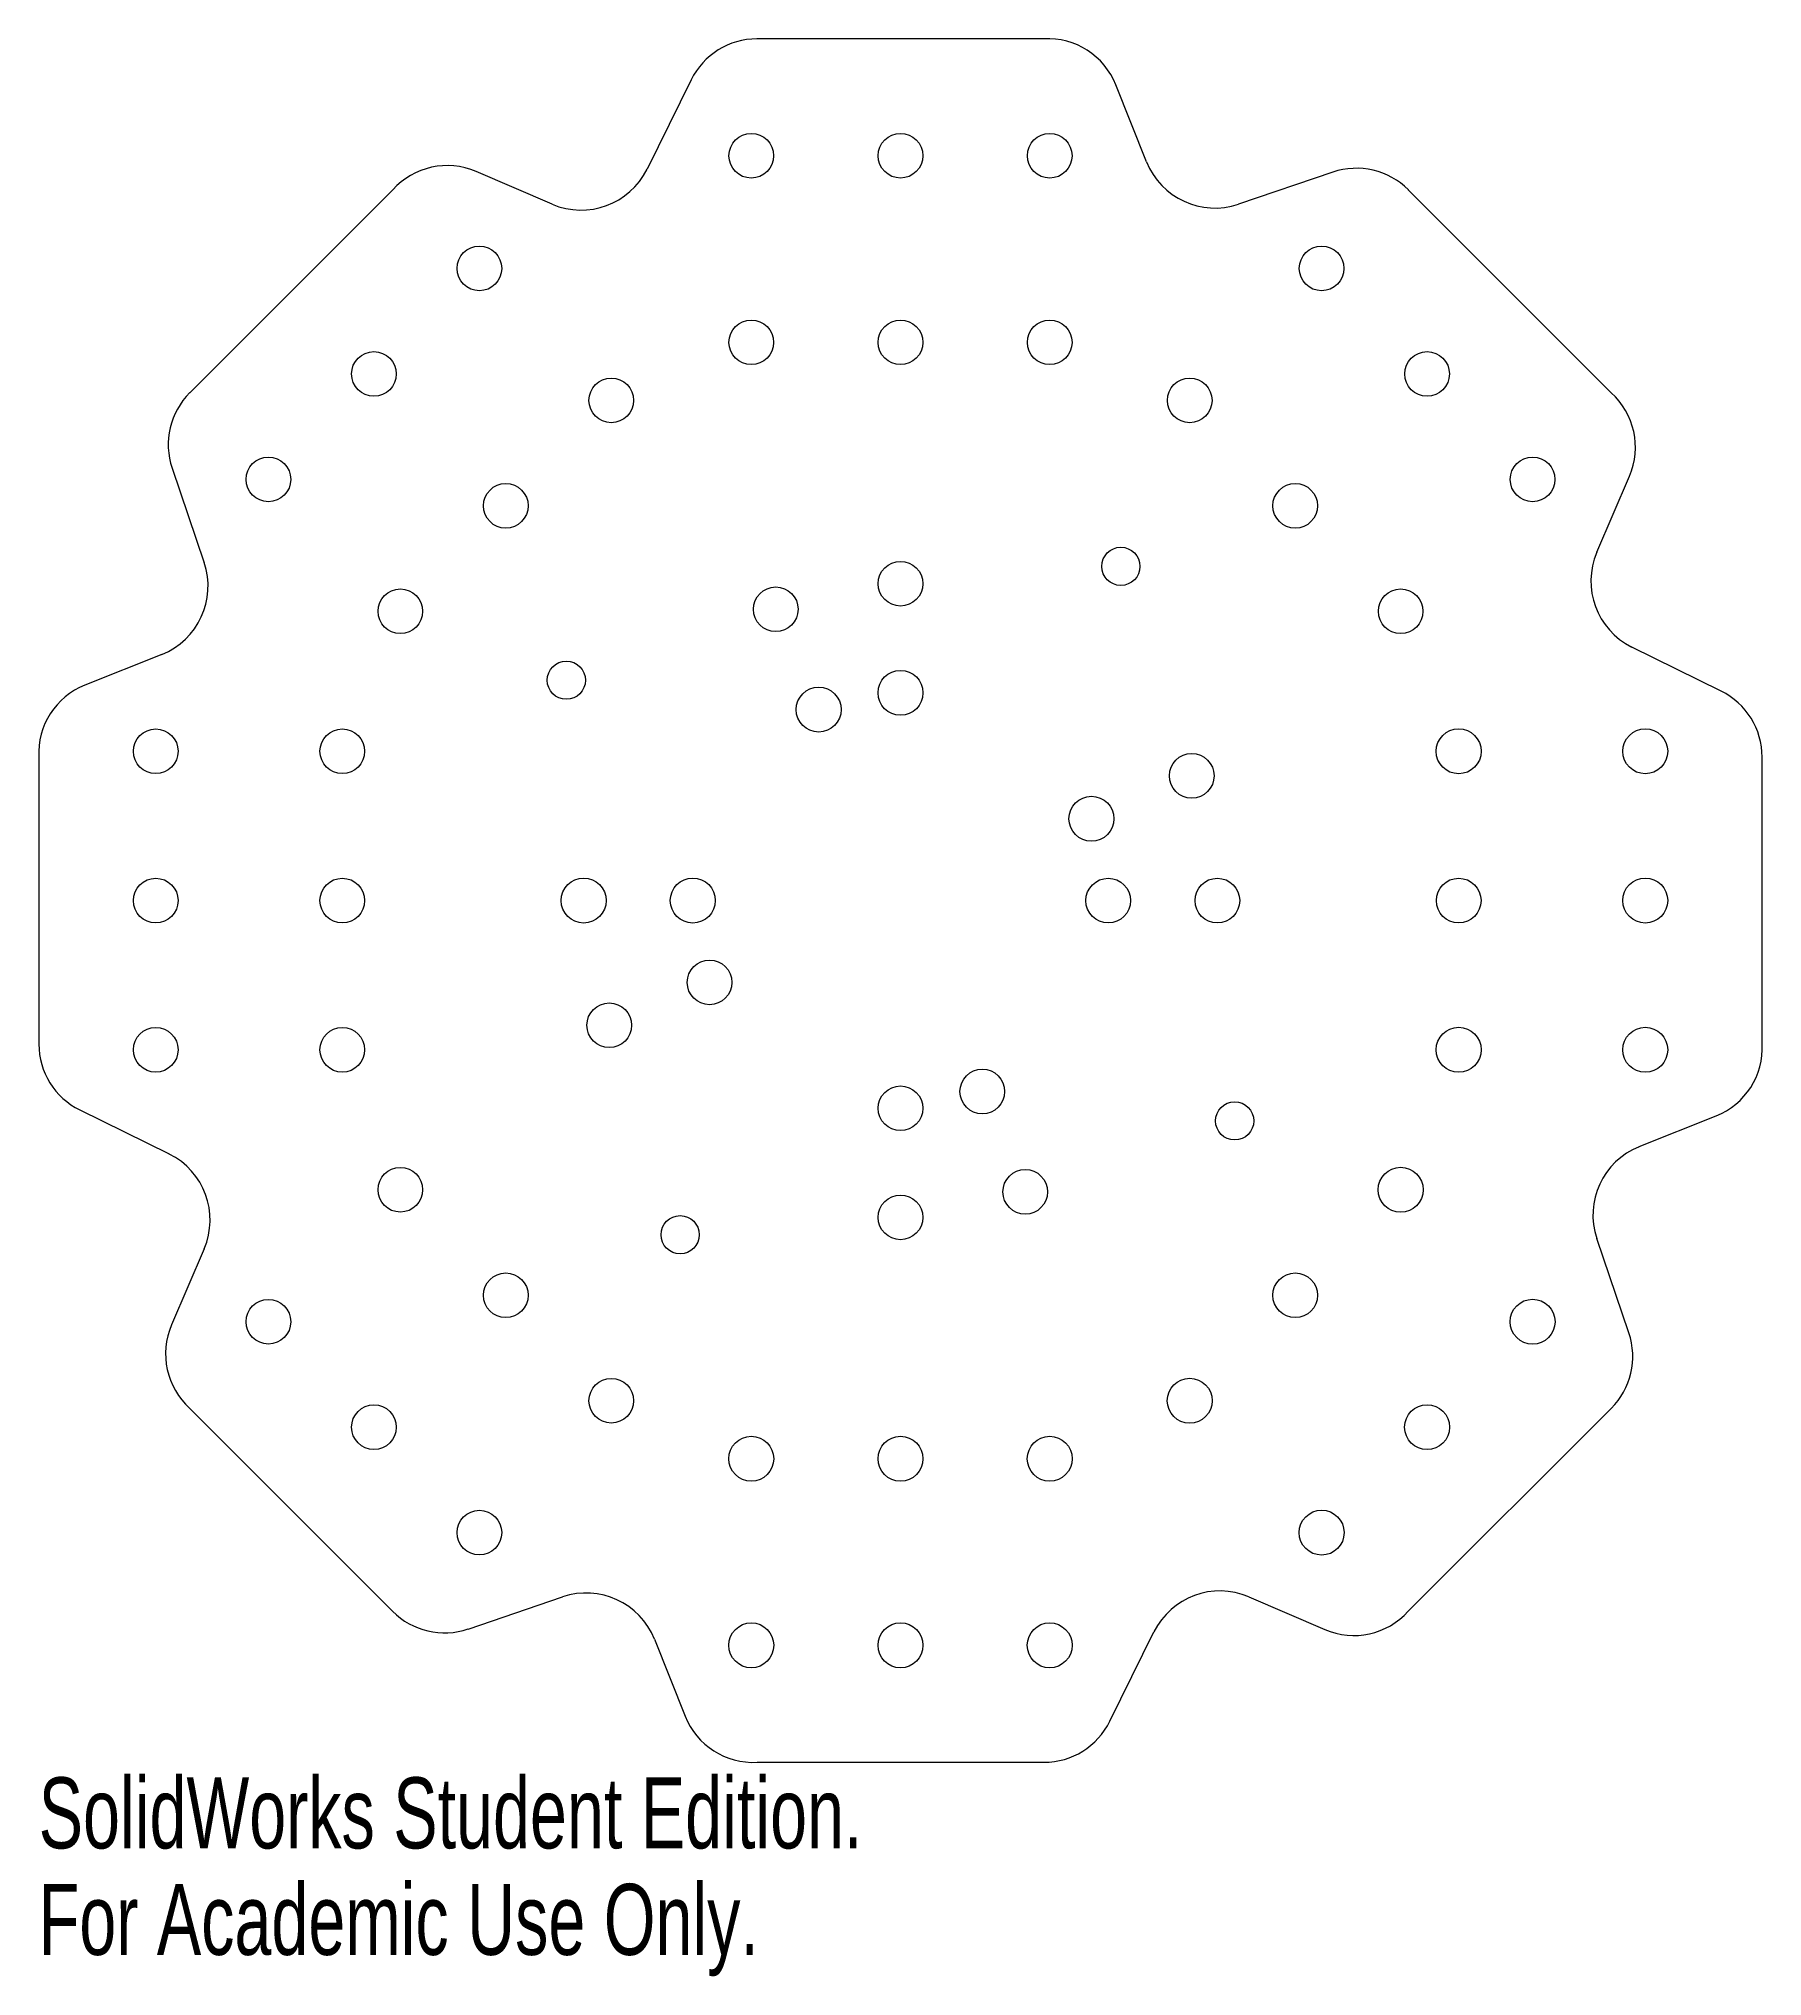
# Model space of a CAD drawing. Header units: millimetres. Extents: x -59 to 59, y -73 to 59.
import ezdxf

# ---------------------------------------------------------------- set-up
doc = ezdxf.new("R2010")
doc.units = ezdxf.units.MM
doc.styles.add('SLDTEXTSTYLE0', font='TXT', dxfattribs={"width": 0.7})

msp = doc.modelspace()

# ---------------------------------------------------------------- linework, layer by layer
at = {"color": 7, "linetype": 'Continuous', "lineweight": 15}
for p, q in [((9.76, 58.66), (-9.77, 58.66)), ((-14.25, 55.87), (-17.25, 49.79)), ((16.75, 50.29), (14.66, 55.52)), ((-23.71, 47.4), (-28.89, 49.63)), ((29.43, 49.59), (23, 47.41)), ((-34.57, 48.38), (-48.39, 34.57)), ((48.38, 34.57), (34.57, 48.39)), ((-49.59, 29.43), (-47.41, 23)), ((47.4, 23.71), (49.63, 28.89)), ((55.87, 14.25), (49.79, 17.25)), ((-50.29, 16.75), (-55.52, 14.66)), ((-58.66, 9.76), (-58.66, -9.77)), ((58.66, -9.76), (58.66, 9.77)), ((-55.87, -14.25), (-49.79, -17.25)), ((50.29, -16.75), (55.52, -14.66)), ((-47.4, -23.71), (-49.63, -28.89)), ((49.59, -29.43), (47.41, -23)), ((-48.38, -34.57), (-34.57, -48.39)), ((34.57, -48.38), (48.39, -34.57)), ((-29.43, -49.59), (-23, -47.41)), ((23.71, -47.4), (28.89, -49.63)), ((14.25, -55.87), (17.25, -49.79)), ((-16.75, -50.29), (-14.66, -55.52)), ((-9.76, -58.66), (9.77, -58.66))]:
    msp.add_line(p, q, dxfattribs=at)
for centre, radius in [((-10.16, 50.7), 1.52), ((0, 50.7), 1.52), ((10.16, 50.7), 1.52), ((-28.67, 43.03), 1.52), ((28.67, 43.03), 1.52), ((-10.16, 38), 1.52), ((0, 38), 1.52), ((10.16, 38), 1.52), ((-35.85, 35.85), 1.52), ((35.85, 35.85), 1.52), ((-19.69, 34.05), 1.52), ((19.69, 34.05), 1.52), ((-43.03, 28.67), 1.52), ((43.03, 28.67), 1.52), ((-26.87, 26.87), 1.52), ((26.87, 26.87), 1.52), ((15, 22.75), 1.3), ((0, 21.57), 1.52), ((-34.05, 19.69), 1.52), ((-8.49, 19.83), 1.52), ((34.05, 19.69), 1.52), ((-22.75, 15), 1.3), ((-5.57, 13), 1.53), ((0, 14.14), 1.53), ((-50.7, 10.16), 1.52), ((-38, 10.16), 1.52), ((38, 10.16), 1.53), ((50.7, 10.16), 1.53), ((19.83, 8.49), 1.52), ((13, 5.57), 1.53), ((-50.7, 0), 1.52), ((-38, 0), 1.52), ((-21.57, 0), 1.53), ((-14.14, 0), 1.53), ((14.14, 0), 1.52), ((21.57, 0), 1.52), ((38, 0), 1.52), ((50.7, 0), 1.53), ((-13, -5.57), 1.52), ((-19.83, -8.49), 1.52), ((-50.7, -10.16), 1.52), ((-38, -10.16), 1.52), ((38, -10.16), 1.53), ((50.7, -10.16), 1.53), ((5.57, -13), 1.52), ((0, -14.14), 1.52), ((22.75, -15), 1.3), ((-34.05, -19.69), 1.52), ((8.49, -19.83), 1.52), ((34.05, -19.69), 1.53), ((0, -21.57), 1.52), ((-15, -22.75), 1.3), ((-26.87, -26.87), 1.52), ((26.87, -26.87), 1.52), ((-43.03, -28.67), 1.52), ((43.03, -28.67), 1.53), ((-19.69, -34.05), 1.52), ((19.69, -34.05), 1.53), ((-35.85, -35.85), 1.52), ((35.85, -35.85), 1.53), ((-10.16, -38), 1.53), ((0, -38), 1.53), ((10.16, -38), 1.53), ((-28.67, -43.03), 1.52), ((28.67, -43.03), 1.53), ((-10.16, -50.7), 1.53), ((0, -50.7), 1.53), ((10.16, -50.7), 1.53)]:
    msp.add_circle(centre, radius, dxfattribs=at)
for centre, start, end in [((-9.77, 53.66), 90, 153.7331), ((10.02, 53.67), 21.7821, 92.9136), ((21.4, 52.14), 201.7821, 288.7331), ((-30.86, 45.03), 66.7821, 137.9136), ((-21.74, 52), 246.7821, 333.7331), ((31.04, 44.85), 45, 108.7331), ((-44.85, 31.04), 135, 198.7331), ((45.03, 30.86), 336.7821, 47.9136), ((-52.14, 21.4), 291.7821, 18.7331), ((52, 21.74), 156.7821, 243.7331), ((-53.67, 10.02), 111.7821, 182.9136), ((53.66, 9.77), 0, 63.7331), ((-53.66, -9.77), 180, 243.7331), ((53.67, -10.02), 291.7821, 2.9136), ((52.14, -21.4), 111.7821, 198.7331), ((-52, -21.74), 336.7821, 63.7331), ((-45.03, -30.86), 156.7821, 227.9136), ((44.85, -31.04), 315, 18.7331), ((-21.4, -52.14), 21.7821, 108.7331), ((21.74, -52), 66.7821, 153.7331), ((-31.04, -44.85), 225, 288.7331), ((30.86, -45.03), 246.7821, 317.9136), ((-10.02, -53.67), 201.7821, 272.9136), ((9.77, -53.66), 270, 333.7331)]:
    msp.add_arc(centre, 5, start, end, dxfattribs=at)

# ---------------------------------------------------------------- texts
at = {"color": 7, "linetype": 'Continuous', "char_height": 4.8336, "attachment_point": 1, "style": 'SLDTEXTSTYLE0'}
for s, insert in [('SolidWorks Student Edition.', (-58.67, -59.69)), ('For Academic Use Only.', (-58.67, -66.94))]:
    msp.add_mtext(s, dxfattribs=dict(at, insert=insert))

doc.saveas('drawing.dxf')
